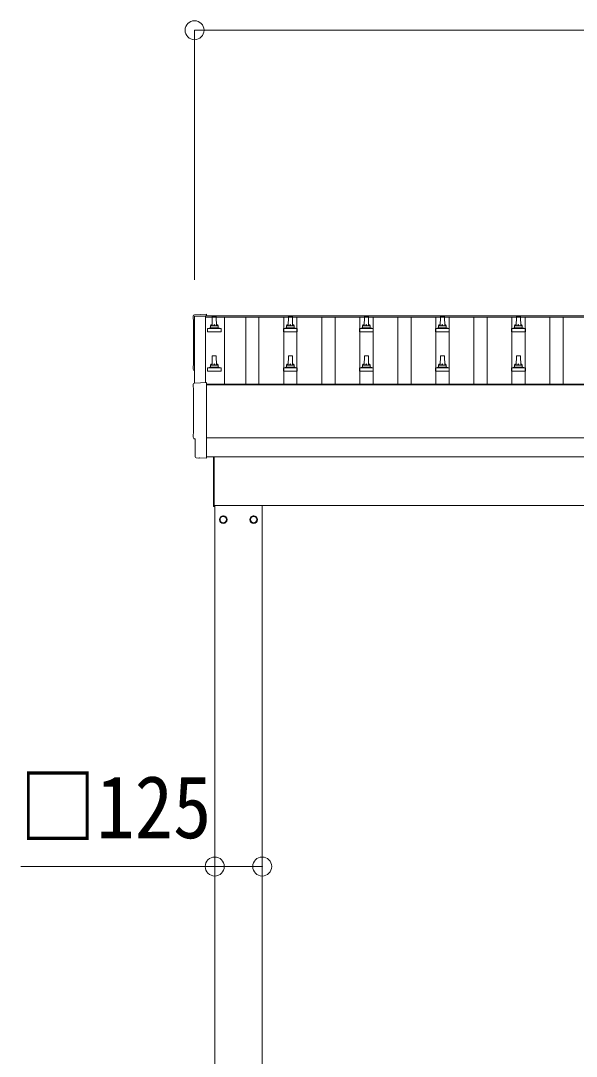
# Model space of a CAD drawing. Units: millimetres at full size, sheet at 1:50; details may follow other scales. Extents: x -14053 to 14053, y -9700 to 9700.
# Drawn here: x -7720 to -6259, y -2898 to -174 of the extents above; entities that cross this region are included whole.
import ezdxf
from ezdxf.enums import TextEntityAlignment as Align

# ---------------------------------------------------------------- set-up
doc = ezdxf.new("R2010")
doc.units = ezdxf.units.MM
doc.header["$LTSCALE"] = 50
doc.header["$PDMODE"] = 32
doc.header["$PDSIZE"] = 50
for name, color, linetype, lineweight in [('0-1_Defpoints', 4, 'Continuous', 9), ('0-3_SHAPE', 5, 'Continuous', 5), ('0-6_PARTS1', 6, 'Continuous', 9)]:
    doc.layers.add(name, color=color, linetype=linetype, lineweight=lineweight)
doc.styles.add('ＭＳ ゴシック', font='')
doc.styles.get('ＭＳ ゴシック').set_extended_font_data('MS Gothic')

msp = doc.modelspace()

# ---------------------------------------------------------------- linework, layer by layer
at = {"layer": '0-1_Defpoints'}
for p, q in [((-7262.79, -1127.44), (-7262.79, -951.4)), ((-7262.79, -951.4), (-7233.79, -951.4)), ((-7233.79, -950.43), (-1787.79, -950.43)), ((-7233.79, -950.43), (-7233.79, -954.02)), ((-7233.79, -951.4), (-7233.79, -1125.92)), ((-7233.79, -954.02), (-1787.79, -954.02)), ((-7231.79, -1130.04), (-1789.79, -1130.04)), ((-7231.79, -1131.93), (-1789.79, -1131.93)), ((-1789.79, -1271.82), (-7231.79, -1271.82)), ((-7251.42, -1324.67), (-7258.34, -1324.31)), ((-7231.79, -1321.64), (-1789.79, -1321.64)), ((-7231.79, -1323.67), (-7231.79, -1324.67)), ((-7212.79, -1452.05), (-7212.79, -1321.74)), ((-7210.79, -1321.74), (-7210.79, -1452.05)), ((-7210.79, -1452.05), (-7212.79, -1452.05)), ((-7210.79, -1449.55), (-1907.55, -1449.55)), ((-7209.79, -4449.55), (-7209.79, -1449.55)), ((-7084.79, -1449.55), (-7084.79, -4449.55)), ((-7178.69, -1486.3), (-7178.79, -1486.3)), ((-7178.69, -1486.8), (-7178.79, -1486.8)), ((-7115.88, -1486.3), (-7115.78, -1486.3)), ((-7115.88, -1486.8), (-7115.78, -1486.8))]:
    msp.add_line(p, q, dxfattribs=at)
for points in [[(-7263.36, -948.03), (-7231.79, -946.38), (-7231.79, -950.43)], [(-7263.36, -1127.47), (-7231.79, -1125.82), (-7231.79, -1323.67)], [(-7261.18, -1321.32), (-7261.18, -1274.29), (-7261.78, -1274.29)], [(-7250.68, -1324.4), (-7250.01, -1323.77), (-7231.79, -1324.67)]]:
    msp.add_lwpolyline(points, dxfattribs=at)
for points in [[(-7187.29, -1476.73), (-7195.79, -1481.64), (-7195.79, -1491.46), (-7187.29, -1496.36), (-7178.79, -1491.46), (-7178.79, -1481.64)], [(-7107.29, -1476.73), (-7098.79, -1481.64), (-7098.79, -1491.46), (-7107.29, -1496.36), (-7115.79, -1491.46), (-7115.79, -1481.64)]]:
    msp.add_lwpolyline(points, close=True, dxfattribs=at)
for centre, radius in [((-7187.29, -1486.55), 10), ((-7187.29, -1486.55), 8.5), ((-7107.29, -1486.55), 10), ((-7107.29, -1486.55), 8.5)]:
    msp.add_circle(centre, radius, dxfattribs=at)
for centre, start, end in [((-7187.29, -1486.55), 171.25399, 188.74601), ((-7187.29, -1486.55), 111.25399, 128.74601), ((-7187.29, -1486.55), 231.25399, 248.74601), ((-7187.29, -1486.55), 51.25399, 68.74601), ((-7187.29, -1486.55), 291.25399, 308.74601), ((-7187.29, -1486.55), 1.66581, 8.74601), ((-7187.29, -1486.55), 351.25399, 358.33419), ((-7107.29, -1486.55), 171.25399, 178.33419), ((-7107.29, -1486.55), 181.66581, 188.74601), ((-7107.29, -1486.55), 111.25399, 128.74601), ((-7107.29, -1486.55), 231.25399, 248.74601), ((-7107.29, -1486.55), 51.25399, 68.74601), ((-7107.29, -1486.55), 291.25399, 308.74601), ((-7107.29, -1486.55), 351.25399, 8.74601)]:
    msp.add_arc(centre, 8.6, start, end, dxfattribs=at)
for centre, major_axis, ratio, start_param, end_param in [((-7263.2, -951.03), (-3, 0), 0.99863, 4.7647489, 6.2979817), ((-12029.06, -1021.46), (4763.38, 0), 0.99863, 6.2686928, 6.2979817), ((-7261.78, -1090.46), (-4.41, 0), 0.99863, 6.2686928, 7.6252171), ((-7263.2, -1130.46), (-3, 0), 0.99863, 4.7647489, 6.2979817), ((-12029.06, -1200.89), (4763.38, 0), 0.99863, 6.2686928, 6.2979817), ((-7261.78, -1269.89), (-4.41, 0), 0.99863, 6.2686928, 7.8539816), ((-7258.17, -1321.31), (-2.18, -2.07), 0.9974, 5.5252311, 7.0411395), ((-7251.37, -1323.67), (-0.727, -0.69), 0.9974, 0.7579542, 1.5707963)]:
    msp.add_ellipse(centre, major_axis=major_axis, ratio=ratio, start_param=start_param, end_param=end_param, dxfattribs=at)
at = {"layer": '0-3_SHAPE'}
for p, q in [((-7215.06, -952.45), (-7206.51, -952.45)), ((-7015.06, -952.45), (-7006.51, -952.45)), ((-6815.06, -952.45), (-6806.51, -952.45)), ((-6615.06, -952.45), (-6606.51, -952.45)), ((-6415.06, -952.45), (-6406.51, -952.45)), ((-7220.79, -981.17), (-7220.79, -976.95)), ((-7219.79, -976.95), (-7201.79, -976.95)), ((-7216.79, -976.95), (-7216.06, -953.43)), ((-7205.51, -953.43), (-7204.79, -976.95)), ((-7200.79, -981.17), (-7200.79, -976.95)), ((-7020.79, -981.17), (-7020.79, -976.95)), ((-7019.79, -976.95), (-7001.79, -976.95)), ((-7016.79, -976.95), (-7016.06, -953.43)), ((-7005.51, -953.43), (-7004.79, -976.95)), ((-7000.79, -981.17), (-7000.79, -976.95)), ((-6820.79, -981.17), (-6820.79, -976.95)), ((-6819.79, -976.95), (-6801.79, -976.95)), ((-6816.79, -976.95), (-6816.06, -953.43)), ((-6805.51, -953.43), (-6804.79, -976.95)), ((-6800.79, -981.17), (-6800.79, -976.95)), ((-6620.79, -981.17), (-6620.79, -976.95)), ((-6619.79, -976.95), (-6601.79, -976.95)), ((-6616.79, -976.95), (-6616.06, -953.43)), ((-6605.51, -953.43), (-6604.79, -976.95)), ((-6600.79, -981.17), (-6600.79, -976.95)), ((-6420.79, -981.17), (-6420.79, -976.95)), ((-6419.79, -976.95), (-6401.79, -976.95)), ((-6416.79, -976.95), (-6416.06, -953.43)), ((-6405.51, -953.43), (-6404.79, -976.95)), ((-6400.79, -981.17), (-6400.79, -976.95)), ((-7229.04, -992.45), (-7229.04, -984.74)), ((-7192.54, -992.45), (-7229.04, -992.45)), ((-7228.66, -983.95), (-7192.92, -983.95)), ((-7228.27, -983.77), (-7221.55, -982.14)), ((-7221.17, -981.95), (-7200.41, -981.95)), ((-7193.3, -983.77), (-7200.02, -982.14)), ((-7192.54, -992.45), (-7192.54, -984.74)), ((-7029.04, -992.45), (-7029.04, -984.74)), ((-6992.54, -992.45), (-7029.04, -992.45)), ((-7028.66, -983.95), (-6992.92, -983.95)), ((-7028.27, -983.77), (-7021.55, -982.14)), ((-7021.17, -981.95), (-7000.41, -981.95)), ((-6993.3, -983.77), (-7000.02, -982.14)), ((-6992.54, -992.45), (-6992.54, -984.74)), ((-6829.04, -992.45), (-6829.04, -984.74)), ((-6792.54, -992.45), (-6829.04, -992.45)), ((-6828.66, -983.95), (-6792.92, -983.95)), ((-6828.27, -983.77), (-6821.55, -982.14)), ((-6821.17, -981.95), (-6800.41, -981.95)), ((-6793.3, -983.77), (-6800.02, -982.14)), ((-6792.54, -992.45), (-6792.54, -984.74)), ((-6629.04, -992.45), (-6629.04, -984.74)), ((-6592.54, -992.45), (-6629.04, -992.45)), ((-6628.66, -983.95), (-6592.92, -983.95)), ((-6628.27, -983.77), (-6621.55, -982.14)), ((-6621.17, -981.95), (-6600.41, -981.95)), ((-6593.3, -983.77), (-6600.02, -982.14)), ((-6592.54, -992.45), (-6592.54, -984.74)), ((-6429.04, -992.45), (-6429.04, -984.74)), ((-6392.54, -992.45), (-6429.04, -992.45)), ((-6428.66, -983.95), (-6392.92, -983.95)), ((-6428.27, -983.77), (-6421.55, -982.14)), ((-6421.17, -981.95), (-6400.41, -981.95)), ((-6393.3, -983.77), (-6400.02, -982.14)), ((-6392.54, -992.45), (-6392.54, -984.74)), ((-7216.79, -1080.29), (-7216.06, -1056.76)), ((-7215.06, -1055.79), (-7206.51, -1055.79)), ((-7205.51, -1056.76), (-7204.79, -1080.29)), ((-7016.79, -1080.29), (-7016.06, -1056.76)), ((-7015.06, -1055.79), (-7006.51, -1055.79)), ((-7005.51, -1056.76), (-7004.79, -1080.29)), ((-6816.79, -1080.29), (-6816.06, -1056.76)), ((-6815.06, -1055.79), (-6806.51, -1055.79)), ((-6805.51, -1056.76), (-6804.79, -1080.29)), ((-6616.79, -1080.29), (-6616.06, -1056.76)), ((-6615.06, -1055.79), (-6606.51, -1055.79)), ((-6605.51, -1056.76), (-6604.79, -1080.29)), ((-6416.79, -1080.29), (-6416.06, -1056.76)), ((-6415.06, -1055.79), (-6406.51, -1055.79)), ((-6405.51, -1056.76), (-6404.79, -1080.29)), ((-7229.04, -1095.79), (-7229.04, -1088.07)), ((-7228.66, -1087.29), (-7192.92, -1087.29)), ((-7228.27, -1087.1), (-7221.55, -1085.47)), ((-7221.17, -1085.29), (-7200.41, -1085.29)), ((-7220.79, -1084.5), (-7220.79, -1080.29)), ((-7219.79, -1080.29), (-7201.79, -1080.29)), ((-7200.79, -1084.5), (-7200.79, -1080.29)), ((-7193.3, -1087.1), (-7200.02, -1085.47)), ((-7192.54, -1095.79), (-7192.54, -1088.07)), ((-7029.04, -1095.79), (-7029.04, -1088.07)), ((-7028.66, -1087.29), (-6992.92, -1087.29)), ((-7028.27, -1087.1), (-7021.55, -1085.47)), ((-7021.17, -1085.29), (-7000.41, -1085.29)), ((-7020.79, -1084.5), (-7020.79, -1080.29)), ((-7019.79, -1080.29), (-7001.79, -1080.29)), ((-7000.79, -1084.5), (-7000.79, -1080.29)), ((-6993.3, -1087.1), (-7000.02, -1085.47)), ((-6992.54, -1095.79), (-6992.54, -1088.07)), ((-6829.04, -1095.79), (-6829.04, -1088.07)), ((-6828.66, -1087.29), (-6792.92, -1087.29)), ((-6828.27, -1087.1), (-6821.55, -1085.47)), ((-6821.17, -1085.29), (-6800.41, -1085.29)), ((-6820.79, -1084.5), (-6820.79, -1080.29)), ((-6819.79, -1080.29), (-6801.79, -1080.29)), ((-6800.79, -1084.5), (-6800.79, -1080.29)), ((-6793.3, -1087.1), (-6800.02, -1085.47)), ((-6792.54, -1095.79), (-6792.54, -1088.07)), ((-6629.04, -1095.79), (-6629.04, -1088.07)), ((-6628.66, -1087.29), (-6592.92, -1087.29)), ((-6628.27, -1087.1), (-6621.55, -1085.47)), ((-6621.17, -1085.29), (-6600.41, -1085.29)), ((-6620.79, -1084.5), (-6620.79, -1080.29)), ((-6619.79, -1080.29), (-6601.79, -1080.29)), ((-6600.79, -1084.5), (-6600.79, -1080.29)), ((-6593.3, -1087.1), (-6600.02, -1085.47)), ((-6592.54, -1095.79), (-6592.54, -1088.07)), ((-6429.04, -1095.79), (-6429.04, -1088.07)), ((-6428.66, -1087.29), (-6392.92, -1087.29)), ((-6428.27, -1087.1), (-6421.55, -1085.47)), ((-6421.17, -1085.29), (-6400.41, -1085.29)), ((-6420.79, -1084.5), (-6420.79, -1080.29)), ((-6419.79, -1080.29), (-6401.79, -1080.29)), ((-6400.79, -1084.5), (-6400.79, -1080.29)), ((-6393.3, -1087.1), (-6400.02, -1085.47)), ((-6392.54, -1095.79), (-6392.54, -1088.07)), ((-7192.54, -1095.79), (-7229.04, -1095.79)), ((-6992.54, -1095.79), (-7029.04, -1095.79)), ((-6792.54, -1095.79), (-6829.04, -1095.79)), ((-6592.54, -1095.79), (-6629.04, -1095.79)), ((-6392.54, -1095.79), (-6429.04, -1095.79))]:
    msp.add_line(p, q, dxfattribs=at)
at = {"layer": '0-3_SHAPE', "color": 4, "lineweight": 9}
for p, q in [((-7184.29, -954.02), (-7184.29, -1130.04)), ((-7128.29, -1130.04), (-7128.29, -954.02)), ((-7093.29, -1130.04), (-7093.29, -954.02)), ((-7028.29, -1130.04), (-7028.29, -954.02)), ((-6993.29, -1130.04), (-6993.29, -954.02)), ((-6928.29, -1130.04), (-6928.29, -954.02)), ((-6893.29, -1130.04), (-6893.29, -954.02)), ((-6828.29, -1130.04), (-6828.29, -954.02)), ((-6793.29, -1130.04), (-6793.29, -954.02)), ((-6728.29, -1130.04), (-6728.29, -954.02)), ((-6693.29, -1130.04), (-6693.29, -954.02)), ((-6628.29, -1130.04), (-6628.29, -954.02)), ((-6593.29, -1130.04), (-6593.29, -954.02)), ((-6528.29, -1130.04), (-6528.29, -954.02)), ((-6493.29, -1130.04), (-6493.29, -954.02)), ((-6428.29, -1130.04), (-6428.29, -954.02)), ((-6393.29, -1130.04), (-6393.29, -954.02)), ((-6328.29, -1130.04), (-6328.29, -954.02)), ((-6293.29, -1130.04), (-6293.29, -954.02))]:
    msp.add_line(p, q, dxfattribs=at)
at = {"layer": '0-3_SHAPE'}
for centre, radius, start, end in [((-7215.06, -953.45), 1, 90, 178.60509), ((-7206.51, -953.45), 1, 1.39491, 90), ((-7015.06, -953.45), 1, 90, 178.60509), ((-7006.51, -953.45), 1, 1.39491, 90), ((-6815.06, -953.45), 1, 90, 178.60509), ((-6806.51, -953.45), 1, 1.39491, 90), ((-6615.06, -953.45), 1, 90, 178.60509), ((-6606.51, -953.45), 1, 1.39491, 90), ((-6415.06, -953.45), 1, 90, 178.60509), ((-6406.51, -953.45), 1, 1.39491, 90), ((-7216.7, -977.59), 4.13, 90, 171.17633), ((-7219.79, -977.95), 1, 90, 180), ((-7207.45, -976.95), 4.83, 133.60282, 180), ((-7214.12, -976.95), 4.83, 0, 46.39718), ((-7204.87, -977.59), 4.13, 8.82367, 90), ((-7201.79, -977.95), 1, 0, 90), ((-7016.7, -977.59), 4.13, 90, 171.17633), ((-7019.79, -977.95), 1, 90, 180), ((-7007.45, -976.95), 4.83, 133.60282, 180), ((-7014.12, -976.95), 4.83, 0, 46.39718), ((-7004.87, -977.59), 4.13, 8.82367, 90), ((-7001.79, -977.95), 1, 0, 90), ((-6816.7, -977.59), 4.13, 90, 171.17633), ((-6819.79, -977.95), 1, 90, 180), ((-6807.45, -976.95), 4.83, 133.60282, 180), ((-6814.12, -976.95), 4.83, 0, 46.39718), ((-6804.87, -977.59), 4.13, 8.82367, 90), ((-6801.79, -977.95), 1, 0, 90), ((-6616.7, -977.59), 4.13, 90, 171.17633), ((-6619.79, -977.95), 1, 90, 180), ((-6607.45, -976.95), 4.83, 133.60282, 180), ((-6614.12, -976.95), 4.83, 0, 46.39718), ((-6604.87, -977.59), 4.13, 8.82367, 90), ((-6601.79, -977.95), 1, 0, 90), ((-6416.7, -977.59), 4.13, 90, 171.17633), ((-6419.79, -977.95), 1, 90, 180), ((-6407.45, -976.95), 4.83, 133.60282, 180), ((-6414.12, -976.95), 4.83, 0, 46.39718), ((-6404.87, -977.59), 4.13, 8.82367, 90), ((-6401.79, -977.95), 1, 0, 90), ((-7228.04, -984.74), 1, 103.62699, 180), ((-7221.79, -981.17), 1, 283.62699, 0), ((-7199.79, -981.17), 1, 180, 256.37301), ((-7193.54, -984.74), 1, 0, 76.37301), ((-7028.04, -984.74), 1, 103.62699, 180), ((-7021.79, -981.17), 1, 283.62699, 0), ((-6999.79, -981.17), 1, 180, 256.37301), ((-6993.54, -984.74), 1, 0, 76.37301), ((-6828.04, -984.74), 1, 103.62699, 180), ((-6821.79, -981.17), 1, 283.62699, 0), ((-6799.79, -981.17), 1, 180, 256.37301), ((-6793.54, -984.74), 1, 0, 76.37301), ((-6628.04, -984.74), 1, 103.62699, 180), ((-6621.79, -981.17), 1, 283.62699, 0), ((-6599.79, -981.17), 1, 180, 256.37301), ((-6593.54, -984.74), 1, 0, 76.37301), ((-6428.04, -984.74), 1, 103.62699, 180), ((-6421.79, -981.17), 1, 283.62699, 0), ((-6399.79, -981.17), 1, 180, 256.37301), ((-6393.54, -984.74), 1, 0, 76.37301), ((-7215.06, -1056.79), 1, 90, 178.60509), ((-7206.51, -1056.79), 1, 1.39491, 90), ((-7015.06, -1056.79), 1, 90, 178.60509), ((-7006.51, -1056.79), 1, 1.39491, 90), ((-6815.06, -1056.79), 1, 90, 178.60509), ((-6806.51, -1056.79), 1, 1.39491, 90), ((-6615.06, -1056.79), 1, 90, 178.60509), ((-6606.51, -1056.79), 1, 1.39491, 90), ((-6415.06, -1056.79), 1, 90, 178.60509), ((-6406.51, -1056.79), 1, 1.39491, 90), ((-7228.04, -1088.07), 1, 103.62699, 180), ((-7221.79, -1084.5), 1, 283.62699, 0), ((-7216.7, -1080.92), 4.13, 90, 171.17633), ((-7219.79, -1081.29), 1, 90, 180), ((-7207.45, -1080.29), 4.83, 133.60282, 180), ((-7214.12, -1080.29), 4.83, 0, 46.39718), ((-7204.87, -1080.92), 4.13, 8.82367, 90), ((-7201.79, -1081.29), 1, 0, 90), ((-7199.79, -1084.5), 1, 180, 256.37301), ((-7193.54, -1088.07), 1, 0, 76.37301), ((-7028.04, -1088.07), 1, 103.62699, 180), ((-7021.79, -1084.5), 1, 283.62699, 0), ((-7016.7, -1080.92), 4.13, 90, 171.17633), ((-7019.79, -1081.29), 1, 90, 180), ((-7007.45, -1080.29), 4.83, 133.60282, 180), ((-7014.12, -1080.29), 4.83, 0, 46.39718), ((-7004.87, -1080.92), 4.13, 8.82367, 90), ((-7001.79, -1081.29), 1, 0, 90), ((-6999.79, -1084.5), 1, 180, 256.37301), ((-6993.54, -1088.07), 1, 0, 76.37301), ((-6828.04, -1088.07), 1, 103.62699, 180), ((-6821.79, -1084.5), 1, 283.62699, 0), ((-6816.7, -1080.92), 4.13, 90, 171.17633), ((-6819.79, -1081.29), 1, 90, 180), ((-6807.45, -1080.29), 4.83, 133.60282, 180), ((-6814.12, -1080.29), 4.83, 0, 46.39718), ((-6804.87, -1080.92), 4.13, 8.82367, 90), ((-6801.79, -1081.29), 1, 0, 90), ((-6799.79, -1084.5), 1, 180, 256.37301), ((-6793.54, -1088.07), 1, 0, 76.37301), ((-6628.04, -1088.07), 1, 103.62699, 180), ((-6621.79, -1084.5), 1, 283.62699, 0), ((-6616.7, -1080.92), 4.13, 90, 171.17633), ((-6619.79, -1081.29), 1, 90, 180), ((-6607.45, -1080.29), 4.83, 133.60282, 180), ((-6614.12, -1080.29), 4.83, 0, 46.39718), ((-6604.87, -1080.92), 4.13, 8.82367, 90), ((-6601.79, -1081.29), 1, 0, 90), ((-6599.79, -1084.5), 1, 180, 256.37301), ((-6593.54, -1088.07), 1, 0, 76.37301), ((-6428.04, -1088.07), 1, 103.62699, 180), ((-6421.79, -1084.5), 1, 283.62699, 0), ((-6416.7, -1080.92), 4.13, 90, 171.17633), ((-6419.79, -1081.29), 1, 90, 180), ((-6407.45, -1080.29), 4.83, 133.60282, 180), ((-6414.12, -1080.29), 4.83, 0, 46.39718), ((-6404.87, -1080.92), 4.13, 8.82367, 90), ((-6401.79, -1081.29), 1, 0, 90), ((-6399.79, -1084.5), 1, 180, 256.37301), ((-6393.54, -1088.07), 1, 0, 76.37301)]:
    msp.add_arc(centre, radius, start, end, dxfattribs=at)
at = {"layer": '0-6_PARTS1'}
for p, q in [((-7262.79, -199.32), (-7262.79, -855.95)), ((-7262.79, -199.32), (-1758.79, -199.32)), ((-7209.79, -2399.23), (-7720.16, -2399.23)), ((-7209.79, -2399.23), (-7084.79, -2399.23))]:
    msp.add_line(p, q, dxfattribs=at)
for p in [(-7262.79, -199.32), (-7209.79, -2399.23), (-7084.79, -2399.23)]:
    msp.add_point(p, dxfattribs=at)

# ---------------------------------------------------------------- texts
at = {"layer": '0-6_PARTS1', "color": 7, "style": 'ＭＳ ゴシック', "width": 0.9}
msp.add_text('□125', height=165, dxfattribs=at).set_placement((-7724.06, -2374.23), align=Align.BOTTOM_LEFT)

doc.saveas('drawing.dxf')
